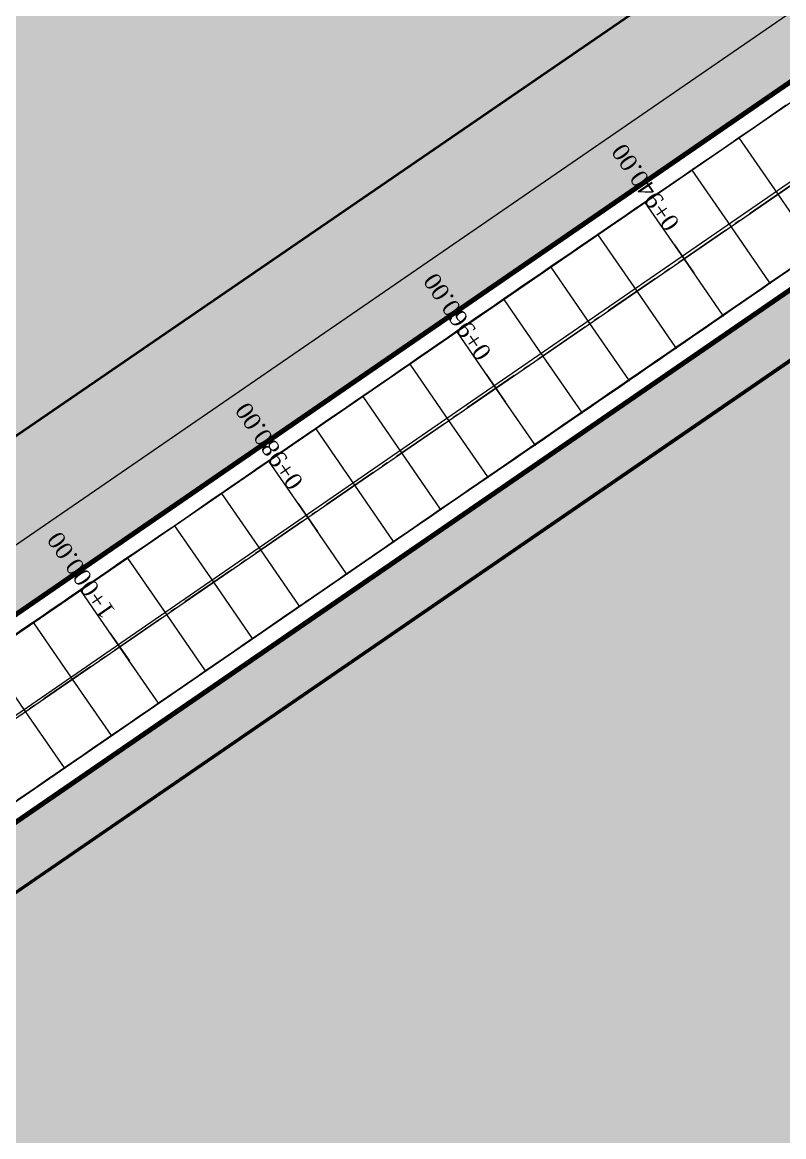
# Model space of a CAD drawing. Header units: metres. Extents: x 478603 to 489313, y 4282657 to 4289463.
# Drawn here: x 479534.6 to 479601.3, y 4287295.7 to 4287393.3 of the extents above; entities that cross this region are included whole.
import ezdxf

# ---------------------------------------------------------------- set-up
doc = ezdxf.new("R2010")
doc.units = ezdxf.units.M
for name, color, linetype, lineweight in [('ADAKENARI', 18, 'Continuous', 0), ('EKS_2', 5, 'Continuous', 0), ('EKSENLER', 3, 'Continuous', 0), ('HAT_ENERJI_NAKIL_HAT', 18, 'Continuous', 0), ('HDA_2', 30, 'Continuous', 0), ('HDO_2', 30, 'Continuous', 0), ('KALDIRIM', 11, 'Continuous', 0), ('KDA_2', 150, 'Continuous', 20), ('KDO_2', 150, 'Continuous', 20), ('KYA_2', 1, 'Continuous', 20), ('KYO_2', 1, 'Continuous', 20), ('PARSEL_ALAN', 254, 'Continuous', 0), ('PARSEL_SERA_ALAN', 9, 'Continuous', 40), ('PL_ALİNMAN', 1, 'Continuous', 0), ('PL_ENKESIT', 1, 'Continuous', 0), ('PL_KM', 4, 'Continuous', 0), ('PL_KMYAZI', 30, 'Continuous', 0), ('RAKORDMAN', 3, 'Continuous', 0), ('SEV_KYA_HDA', 3, 'Continuous', 0), ('SEV_KYO_HDO', 3, 'Continuous', 0), ('SEV_YKA_KDA', 3, 'Continuous', 0), ('SEV_YKO_KDO', 3, 'Continuous', 0), ('SNR_YAPIYAK', 18, 'Continuous', 0), ('YKA_2', 33, 'Continuous', 0), ('YKO_2', 33, 'Continuous', 0)]:
    doc.layers.add(name, color=color, linetype=linetype, lineweight=lineweight)
doc.styles.get("Standard").update_dxf_attribs({"font": 'times.ttf'})

msp = doc.modelspace()

# ---------------------------------------------------------------- hatches: boundary and pattern name
at = {"layer": 'PARSEL_ALAN'}
for points in [[(479473.063, 4287299.527), (479393.15, 4287372.9), (479402.795, 4287388.888), (479429.646, 4287416.692), (479517.092, 4287476.602), (479505.788, 4287493.101), (479604.784, 4287560.924), (479582.176, 4287593.922), (479656.556, 4287644.881), (479684.404, 4287639.533), (479689.844, 4287637.299), (479716.7, 4287619.323), (479722.073, 4287616.813), (479805.526, 4287592.426), (479811.18, 4287592.726), (479824.139, 4287598.056), (479829.77, 4287598.278), (479842.514, 4287594.175), (479847.33, 4287590.984), (479862.607, 4287573.283), (479861.754, 4287566.666)], [(479643.933, 4287398.761), (479817.893, 4287145.197), (479734.475, 4287003.693), (479687.036, 4286923.221), (479673.047, 4286922.158), (479430.429, 4287218.472), (479426.934, 4287224.913), (479426.05, 4287231.313), (479427.413, 4287242.551), (479428.4, 4287247.276), (479432.514, 4287253.457)]]:
    msp.add_hatch(color=256, dxfattribs=at).paths.add_polyline_path(points)
at = {"layer": 'PARSEL_SERA_ALAN'}
for points in [[(479657.661, 4287639.578), (479668.513, 4287623.738), (479680.887, 4287632.216), (479686.313, 4287624.297), (479690.438, 4287627.122), (479695.864, 4287619.203), (479699.989, 4287622.029), (479705.415, 4287614.109), (479709.539, 4287616.935), (479714.965, 4287609.016), (479719.09, 4287611.841), (479724.516, 4287603.922), (479728.641, 4287606.748), (479734.066, 4287598.828), (479742.316, 4287604.48), (479747.742, 4287596.561), (479751.867, 4287599.386), (479757.293, 4287591.467), (479765.542, 4287597.119), (479770.968, 4287589.199), (479779.218, 4287594.851), (479784.643, 4287586.931), (479788.768, 4287589.757), (479794.194, 4287581.838), (479802.444, 4287587.49), (479807.869, 4287579.57), (479824.369, 4287590.874), (479829.794, 4287582.954), (479838.044, 4287588.606), (479848.896, 4287572.767), (479469.414, 4287312.779), (479458.562, 4287328.618), (479454.438, 4287325.792), (479443.586, 4287341.632), (479439.461, 4287338.806), (479428.61, 4287354.645), (479424.485, 4287351.819), (479413.633, 4287367.658), (479409.508, 4287364.832), (479404.082, 4287372.752), (479416.457, 4287381.23), (479411.031, 4287389.149), (479530.65, 4287471.102), (479519.799, 4287486.941), (479618.794, 4287554.764), (479591.665, 4287594.362)], [(479636.228, 4287387.156), (479642.757, 4287391.636), (479809.646, 4287148.381), (479801.73, 4287142.95), (479804.558, 4287138.827), (479796.642, 4287133.396), (479799.471, 4287129.273), (479791.555, 4287123.842), (479794.383, 4287119.719), (479786.467, 4287114.288), (479789.296, 4287110.165), (479781.38, 4287104.734), (479784.208, 4287100.611), (479776.292, 4287095.18), (479779.121, 4287091.057), (479771.205, 4287085.626), (479774.033, 4287081.503), (479758.201, 4287070.641), (479761.03, 4287066.518), (479753.114, 4287061.087), (479755.942, 4287056.964), (479748.026, 4287051.533), (479750.855, 4287047.41), (479742.939, 4287041.979), (479745.767, 4287037.857), (479737.851, 4287032.426), (479740.68, 4287028.303), (479732.764, 4287022.872), (479735.592, 4287018.749), (479727.676, 4287013.318), (479730.505, 4287009.195), (479722.589, 4287003.764), (479725.417, 4286999.641), (479717.501, 4286994.21), (479720.33, 4286990.087), (479704.498, 4286979.225), (479707.326, 4286975.102), (479699.41, 4286969.671), (479702.239, 4286965.548), (479694.323, 4286960.117), (479697.151, 4286955.994), (479689.235, 4286950.563), (479692.064, 4286946.44), (479684.148, 4286941.009), (479686.976, 4286936.886), (479679.06, 4286931.455), (479650.774, 4286972.685), (479642.858, 4286967.254), (479577.8, 4287062.083), (479569.884, 4287056.652), (479507.654, 4287147.357), (479499.738, 4287141.926), (479434.68, 4287236.755), (479442.596, 4287242.186), (479436.939, 4287250.431)]]:
    msp.add_hatch(color=256, dxfattribs=at).paths.add_polyline_path(points)

# ---------------------------------------------------------------- linework, layer by layer
at = {"layer": 'ADAKENARI', "lineweight": 158}
for p, q in [((479861.754, 4287566.666), (479389.253, 4287241.926)), ((479432.514, 4287253.457), (479887.055, 4287565.852))]:
    msp.add_line(p, q, dxfattribs=at)
at = {"layer": 'EKS_2'}
for p in [(479600.818, 4287378.231, 925.633), (479596.697, 4287375.399, 925.293), (479592.577, 4287372.567, 924.952), (479588.456, 4287369.735, 924.612), (479584.335, 4287366.903, 924.271), (479580.215, 4287364.071, 923.93), (479576.094, 4287361.239, 923.59), (479571.974, 4287358.407, 923.249), (479567.853, 4287355.575, 922.909), (479563.732, 4287352.743, 922.568), (479559.612, 4287349.911, 922.227), (479555.491, 4287347.079, 921.887), (479551.37, 4287344.247, 921.546), (479547.25, 4287341.415, 921.206), (479543.129, 4287338.583, 920.865), (479539.009, 4287335.751, 920.524), (479534.888, 4287332.919, 920.184)]:
    msp.add_point(p, dxfattribs=at)
at = {"layer": 'EKSENLER'}
msp.add_line((479420.676, 4287254.422), (479880.565, 4287570.498), dxfattribs=at)
at = {"layer": 'HAT_ENERJI_NAKIL_HAT'}
for p, q in [((479722.87, 4287462.457, 119.215), (479573.945, 4287360.078, 119.215)), ((479573.945, 4287360.078, 119.215), (479413.294, 4287249.343, 119.215))]:
    msp.add_line(p, q, dxfattribs=at)
at = {"layer": 'HDA_2'}
msp.add_polyline3d([(479594.658, 4287381.29, 925.291), (479593.293, 4287380.352, 925.123), (479592.469, 4287379.786, 925.055), (479591.645, 4287379.219, 924.987), (479590.821, 4287378.653, 924.918), (479589.997, 4287378.087, 924.85), (479589.173, 4287377.52, 924.782), (479588.348, 4287376.954, 924.714), (479587.524, 4287376.387, 924.646), (479586.7, 4287375.821, 924.578), (479585.876, 4287375.255, 924.51), (479585.052, 4287374.688, 924.442), (479584.228, 4287374.122, 924.373), (479583.404, 4287373.555, 924.305), (479582.58, 4287372.989, 924.237), (479581.755, 4287372.423, 924.169), (479580.931, 4287371.856, 924.101), (479580.107, 4287371.29, 924.033), (479579.283, 4287370.723, 923.965), (479578.459, 4287370.157, 923.897), (479577.635, 4287369.59, 923.828), (479576.811, 4287369.024, 923.76), (479575.987, 4287368.458, 923.692), (479575.162, 4287367.891, 923.624), (479574.338, 4287367.325, 923.556), (479573.514, 4287366.758, 923.488), (479572.69, 4287366.192, 923.42), (479571.866, 4287365.626, 923.352), (479571.042, 4287365.059, 923.284), (479570.218, 4287364.493, 923.215), (479569.394, 4287363.926, 923.147), (479568.569, 4287363.36, 923.079), (479567.745, 4287362.794, 923.011), (479566.921, 4287362.227, 922.943), (479566.097, 4287361.661, 922.875), (479565.273, 4287361.094, 922.807), (479564.449, 4287360.528, 922.739), (479563.625, 4287359.962, 922.67), (479562.801, 4287359.395, 922.602), (479561.976, 4287358.829, 922.534), (479561.152, 4287358.262, 922.466), (479560.328, 4287357.696, 922.398), (479559.504, 4287357.129, 922.33), (479558.68, 4287356.563, 922.262), (479557.856, 4287355.997, 922.194), (479557.032, 4287355.43, 922.125), (479556.208, 4287354.864, 922.057), (479555.383, 4287354.297, 921.989), (479554.559, 4287353.731, 921.921), (479553.735, 4287353.165, 921.853), (479552.911, 4287352.598, 921.785), (479552.087, 4287352.032, 921.717), (479549.657, 4287350.361, 921.609)], dxfattribs=at)
for p in [(479593.293, 4287380.352, 925.123), (479589.173, 4287377.52, 924.782), (479585.052, 4287374.688, 924.442), (479580.931, 4287371.856, 924.101), (479576.811, 4287369.024, 923.76), (479572.69, 4287366.192, 923.42), (479568.569, 4287363.36, 923.079), (479564.449, 4287360.528, 922.739), (479560.328, 4287357.696, 922.398), (479556.208, 4287354.864, 922.057), (479552.087, 4287352.032, 921.717)]:
    msp.add_point(p, dxfattribs=at)
at = {"layer": 'HDO_2'}
msp.add_polyline3d([(479601.75, 4287371.579, 925.259), (479600.926, 4287371.013, 925.191), (479600.101, 4287370.446, 925.123), (479599.277, 4287369.88, 925.055), (479598.453, 4287369.313, 924.987), (479597.629, 4287368.747, 924.918), (479596.805, 4287368.181, 924.85), (479595.981, 4287367.614, 924.782), (479595.157, 4287367.048, 924.714), (479594.333, 4287366.481, 924.646), (479593.508, 4287365.915, 924.578), (479592.684, 4287365.349, 924.51), (479591.86, 4287364.782, 924.442), (479591.036, 4287364.216, 924.373), (479590.212, 4287363.649, 924.305), (479589.388, 4287363.083, 924.237), (479588.564, 4287362.517, 924.169), (479587.74, 4287361.95, 924.101), (479586.915, 4287361.384, 924.033), (479586.091, 4287360.817, 923.965), (479585.267, 4287360.251, 923.897), (479584.443, 4287359.685, 923.828), (479583.619, 4287359.118, 923.76), (479582.795, 4287358.552, 923.692), (479581.971, 4287357.985, 923.624), (479581.147, 4287357.419, 923.556), (479580.322, 4287356.852, 923.488), (479579.498, 4287356.286, 923.42), (479578.674, 4287355.72, 923.352), (479577.85, 4287355.153, 923.284), (479577.026, 4287354.587, 923.215), (479576.202, 4287354.02, 923.147), (479575.378, 4287353.454, 923.079), (479574.554, 4287352.888, 923.011), (479573.729, 4287352.321, 922.943), (479572.905, 4287351.755, 922.875), (479572.081, 4287351.188, 922.807), (479571.257, 4287350.622, 922.739), (479570.433, 4287350.056, 922.67), (479569.609, 4287349.489, 922.602), (479568.785, 4287348.923, 922.534), (479567.961, 4287348.356, 922.466), (479567.136, 4287347.79, 922.398), (479566.312, 4287347.224, 922.33), (479565.488, 4287346.657, 922.262), (479564.664, 4287346.091, 922.194), (479563.84, 4287345.524, 922.125), (479563.016, 4287344.958, 922.057), (479561.676, 4287344.037, 922.005)], dxfattribs=at)
for p in [(479600.101, 4287370.446, 925.123), (479595.981, 4287367.614, 924.782), (479591.86, 4287364.782, 924.442), (479587.74, 4287361.95, 924.101), (479583.619, 4287359.118, 923.76), (479579.498, 4287356.286, 923.42), (479575.378, 4287353.454, 923.079), (479571.257, 4287350.622, 922.739), (479567.136, 4287347.79, 922.398), (479563.016, 4287344.958, 922.057)]:
    msp.add_point(p, dxfattribs=at)
at = {"layer": 'KALDIRIM'}
for p, q in [((479863.918, 4287566.334), (479401.41, 4287248.461)), ((479434.405, 4287256.577), (479871.352, 4287556.882))]:
    msp.add_line(p, q, dxfattribs=at)
at = {"layer": 'KDA_2'}
for points in [[(479601.534, 4287386.017, 925.649), (479600.654, 4287385.41, 925.605), (479599.761, 4287384.795, 925.56), (479598.884, 4287384.19, 925.516), (479598.066, 4287383.626, 925.475), (479597.417, 4287383.179, 925.442), (479597.083, 4287382.948, 925.446), (479596.918, 4287382.834, 925.448), (479596.816, 4287382.763, 925.449), (479596.737, 4287382.708, 925.45), (479596.665, 4287382.657, 925.451)], [(479548.537, 4287349.58, 921.473), (479548.507, 4287349.559, 921.466), (479548.469, 4287349.533, 921.456), (479548.408, 4287349.491, 921.441), (479548.279, 4287349.404, 921.41), (479547.969, 4287349.195, 921.335), (479547.326, 4287348.761, 921.155), (479546.502, 4287348.206, 920.924), (479545.615, 4287347.607, 920.676), (479544.712, 4287346.998, 920.423), (479543.826, 4287346.397, 920.174), (479542.976, 4287345.818, 920.066), (479542.15, 4287345.252, 919.96), (479541.333, 4287344.692, 919.856), (479540.517, 4287344.133, 919.752), (479539.7, 4287343.573, 919.647), (479538.878, 4287343.01, 919.544), (479538.053, 4287342.445, 919.44), (479537.226, 4287341.879, 919.336), (479536.4, 4287341.314, 919.232), (479535.574, 4287340.748, 919.128), (479534.749, 4287340.183, 919.028), (479533.924, 4287339.618, 918.927)]]:
    msp.add_polyline3d(points, dxfattribs=at)
for p in [(479597.417, 4287383.179, 925.442), (479547.969, 4287349.195, 921.335), (479543.826, 4287346.397, 920.174), (479539.7, 4287343.573, 919.647), (479535.574, 4287340.748, 919.128)]:
    msp.add_point(p, dxfattribs=at)
at = {"layer": 'KDO_2'}
msp.add_polyline3d([(479559.812, 4287342.768, 921.843), (479559.703, 4287342.692, 921.721), (479559.587, 4287342.611, 921.592), (479559.449, 4287342.515, 921.439), (479559.252, 4287342.378, 921.219), (479558.892, 4287342.13, 920.82), (479558.234, 4287341.677, 920.696), (479557.415, 4287341.114, 920.541), (479556.539, 4287340.511, 920.375), (479555.649, 4287339.899, 920.206), (479554.773, 4287339.296, 920.04), (479553.928, 4287338.715, 919.924), (479553.103, 4287338.148, 919.811), (479552.286, 4287337.586, 919.699), (479551.47, 4287337.025, 919.588), (479550.653, 4287336.463, 919.476), (479549.831, 4287335.899, 919.389), (479549.007, 4287335.332, 919.302), (479548.183, 4287334.765, 919.215), (479547.357, 4287334.198, 919.128), (479546.533, 4287333.631, 919.042), (479545.708, 4287333.064, 918.945), (479544.884, 4287332.498, 918.849), (479544.06, 4287331.931, 918.753), (479543.236, 4287331.365, 918.656), (479542.412, 4287330.798, 918.56), (479541.588, 4287330.232, 918.448), (479540.764, 4287329.665, 918.336), (479539.94, 4287329.099, 918.224), (479539.116, 4287328.532, 918.112), (479538.292, 4287327.965, 918), (479537.468, 4287327.399, 917.887), (479536.644, 4287326.832, 917.774), (479535.82, 4287326.266, 917.661), (479534.996, 4287325.699, 917.547), (479534.172, 4287325.132, 917.434)], dxfattribs=at)
for p in [(479558.892, 4287342.13, 920.82), (479554.773, 4287339.296, 920.04), (479550.653, 4287336.463, 919.476), (479546.533, 4287333.631, 919.042), (479542.412, 4287330.798, 918.56), (479538.292, 4287327.965, 918)]:
    msp.add_point(p, dxfattribs=at)
at = {"layer": 'KYA_2'}
msp.add_polyline3d([(479596.665, 4287382.657, 925.451), (479596.007, 4287382.21, 925.399), (479595.348, 4287381.761, 925.346), (479594.684, 4287381.308, 925.293), (479594.006, 4287380.846, 925.239), (479593.29, 4287380.357, 925.182), (479592.504, 4287379.819, 925.136), (479591.679, 4287379.255, 925.088), (479590.842, 4287378.682, 925.04), (479590.001, 4287378.107, 924.991), (479589.163, 4287377.533, 924.942), (479588.333, 4287376.966, 924.9), (479587.507, 4287376.401, 924.857), (479586.683, 4287375.838, 924.815), (479585.86, 4287375.275, 924.772), (479585.036, 4287374.712, 924.73), (479584.211, 4287374.148, 924.685), (479583.385, 4287373.584, 924.641), (479582.559, 4287373.019, 924.596), (479581.734, 4287372.455, 924.552), (479580.908, 4287371.89, 924.507), (479580.084, 4287371.324, 924.441), (479579.259, 4287370.758, 924.374), (479578.435, 4287370.191, 924.308), (479577.611, 4287369.625, 924.241), (479576.787, 4287369.058, 924.174), (479575.964, 4287368.491, 924.094), (479575.14, 4287367.924, 924.013), (479574.317, 4287367.356, 923.933), (479573.494, 4287366.789, 923.852), (479572.67, 4287366.221, 923.771), (479571.847, 4287365.654, 923.69), (479571.023, 4287365.086, 923.608), (479570.2, 4287364.519, 923.526), (479569.376, 4287363.951, 923.445), (479568.553, 4287363.383, 923.363), (479567.731, 4287362.815, 923.269), (479566.908, 4287362.246, 923.174), (479566.086, 4287361.677, 923.08), (479565.263, 4287361.108, 922.986), (479564.44, 4287360.541, 922.891), (479563.616, 4287359.974, 922.831), (479562.791, 4287359.408, 922.771), (479561.966, 4287358.842, 922.711), (479561.142, 4287358.277, 922.651), (479560.317, 4287357.712, 922.591), (479559.494, 4287357.147, 922.534), (479558.67, 4287356.583, 922.478), (479557.846, 4287356.018, 922.421), (479557.021, 4287355.453, 922.365), (479556.193, 4287354.884, 922.308), (479555.36, 4287354.311, 922.226), (479554.525, 4287353.736, 922.144), (479553.692, 4287353.163, 922.062), (479552.87, 4287352.596, 921.982), (479552.076, 4287352.047, 921.904), (479551.337, 4287351.533, 921.814), (479550.627, 4287351.038, 921.727), (479549.927, 4287350.55, 921.642), (479549.232, 4287350.065, 921.557), (479548.537, 4287349.58, 921.473)], dxfattribs=at)
for p in [(479593.29, 4287380.357, 925.182), (479589.163, 4287377.533, 924.942), (479585.036, 4287374.712, 924.73), (479580.908, 4287371.89, 924.507), (479576.787, 4287369.058, 924.174), (479572.67, 4287366.221, 923.771), (479568.553, 4287363.383, 923.363), (479564.44, 4287360.541, 922.891), (479560.317, 4287357.712, 922.591), (479556.193, 4287354.884, 922.308), (479552.076, 4287352.047, 921.904)]:
    msp.add_point(p, dxfattribs=at)
at = {"layer": 'KYO_2'}
msp.add_polyline3d([(479601.762, 4287371.559, 925.495), (479600.939, 4287370.991, 925.447), (479600.117, 4287370.423, 925.4), (479599.295, 4287369.855, 925.36), (479598.472, 4287369.286, 925.32), (479597.65, 4287368.717, 925.279), (479596.827, 4287368.148, 925.239), (479596.004, 4287367.58, 925.199), (479595.181, 4287367.012, 925.143), (479594.358, 4287366.445, 925.087), (479593.534, 4287365.877, 925.03), (479592.711, 4287365.31, 924.974), (479591.887, 4287364.743, 924.918), (479591.064, 4287364.176, 924.859), (479590.24, 4287363.608, 924.8), (479589.416, 4287363.041, 924.74), (479588.593, 4287362.474, 924.681), (479587.769, 4287361.907, 924.622), (479586.945, 4287361.341, 924.551), (479586.121, 4287360.774, 924.481), (479585.297, 4287360.208, 924.41), (479584.472, 4287359.642, 924.339), (479583.648, 4287359.076, 924.269), (479582.823, 4287358.511, 924.185), (479581.998, 4287357.946, 924.102), (479581.173, 4287357.38, 924.018), (479580.348, 4287356.815, 923.934), (479579.523, 4287356.251, 923.851), (479578.697, 4287355.686, 923.76), (479577.872, 4287355.121, 923.668), (479577.047, 4287354.557, 923.577), (479576.221, 4287353.992, 923.486), (479575.396, 4287353.428, 923.395), (479574.57, 4287352.864, 923.3), (479573.743, 4287352.3, 923.204), (479572.917, 4287351.736, 923.109), (479572.092, 4287351.171, 923.014), (479571.267, 4287350.607, 922.918), (479570.445, 4287350.042, 922.85), (479569.623, 4287349.477, 922.782), (479568.801, 4287348.912, 922.714), (479567.977, 4287348.345, 922.645), (479567.147, 4287347.775, 922.576), (479566.306, 4287347.199, 922.484), (479565.462, 4287346.622, 922.391), (479564.621, 4287346.047, 922.298), (479563.797, 4287345.484, 922.207), (479563.019, 4287344.953, 922.121), (479562.328, 4287344.481, 922.061), (479561.682, 4287344.041, 922.005), (479561.054, 4287343.614, 921.951), (479560.432, 4287343.19, 921.897), (479559.812, 4287342.768, 921.843)], dxfattribs=at)
for p in [(479600.117, 4287370.423, 925.4), (479596.004, 4287367.58, 925.199), (479591.887, 4287364.743, 924.918), (479587.769, 4287361.907, 924.622), (479583.648, 4287359.076, 924.269), (479579.523, 4287356.251, 923.851), (479575.396, 4287353.428, 923.395), (479571.267, 4287350.607, 922.918), (479567.147, 4287347.775, 922.576), (479563.019, 4287344.953, 922.121)]:
    msp.add_point(p, dxfattribs=at)
at = {"layer": 'PARSEL_ALAN'}
for points in [[(479473.063, 4287299.527, 911.365), (479393.15, 4287372.9, 905.712), (479402.795, 4287388.888, 904.444), (479429.646, 4287416.692, 903.681), (479517.092, 4287476.602, 903.681), (479505.788, 4287493.101, 916), (479604.784, 4287560.924, 921.248), (479582.176, 4287593.922, 921.248), (479656.556, 4287644.881, 925.191), (479684.404, 4287639.533, 917.731), (479689.844, 4287637.299, 918.514), (479716.7, 4287619.323, 922.466), (479722.073, 4287616.813, 922.774), (479805.526, 4287592.426, 927.292), (479811.18, 4287592.726, 927.449), (479824.139, 4287598.056, 928.065), (479829.77, 4287598.278, 928.45), (479842.514, 4287594.175, 929.186), (479847.33, 4287590.984, 929.408), (479862.607, 4287573.283, 930.601), (479861.754, 4287566.666, 930.652), (479473.063, 4287299.527, 911.365)], [(479473.063, 4287299.527, 0), (479393.15, 4287372.9, 0), (479402.795, 4287388.888, 0), (479429.646, 4287416.692, 0), (479517.092, 4287476.602, 0), (479505.788, 4287493.101, 0), (479604.784, 4287560.924, 0), (479582.176, 4287593.922, 0), (479656.556, 4287644.881, 0), (479684.404, 4287639.533, 0), (479689.844, 4287637.299, 0), (479716.7, 4287619.323, 0), (479722.073, 4287616.813, 0), (479805.526, 4287592.426, 0), (479811.18, 4287592.726, 0), (479824.139, 4287598.056, 0), (479829.77, 4287598.278, 0), (479842.514, 4287594.175, 0), (479847.33, 4287590.984, 0), (479862.607, 4287573.283, 0), (479861.754, 4287566.666, 0), (479473.063, 4287299.527, 0)], [(479643.933, 4287398.761, 927.06), (479817.893, 4287145.197, 932.321), (479734.475, 4287003.693, 930.586), (479687.036, 4286923.221, 931.899), (479673.047, 4286922.158, 931.524), (479430.429, 4287218.472, 921.012), (479426.934, 4287224.913, 920.711), (479426.05, 4287231.313, 920.456), (479427.413, 4287242.551, 919.643), (479428.4, 4287247.276, 919.202), (479432.514, 4287253.457, 918.591), (479643.933, 4287398.761, 927.06)], [(479643.933, 4287398.761, 0), (479817.893, 4287145.197, 0), (479734.475, 4287003.693, 0), (479687.036, 4286923.221, 0), (479673.047, 4286922.158, 0), (479430.429, 4287218.472, 0), (479426.934, 4287224.913, 0), (479426.05, 4287231.313, 0), (479427.413, 4287242.551, 0), (479428.4, 4287247.276, 0), (479432.514, 4287253.457, 0), (479643.933, 4287398.761, 0)]]:
    msp.add_polyline3d(points, close=True, dxfattribs=at)
at = {"layer": 'PARSEL_SERA_ALAN'}
for points in [[(479848.896, 4287572.767, 0), (479469.414, 4287312.779, 0), (479458.562, 4287328.618, 0), (479454.438, 4287325.792, 0), (479443.586, 4287341.632, 0), (479439.461, 4287338.806, 0), (479428.61, 4287354.645, 0), (479424.485, 4287351.819, 0), (479413.633, 4287367.658, 0), (479409.508, 4287364.832, 0), (479404.082, 4287372.752, 0), (479416.457, 4287381.23, 0), (479411.031, 4287389.149, 0), (479530.65, 4287471.102, 0), (479519.799, 4287486.941, 0), (479618.794, 4287554.764, 0), (479591.665, 4287594.362, 0), (479657.661, 4287639.578, 0)], [(479848.896, 4287572.767, 0), (479469.414, 4287312.779, 0), (479458.562, 4287328.618, 0), (479454.438, 4287325.792, 0), (479443.586, 4287341.632, 0), (479439.461, 4287338.806, 0), (479428.61, 4287354.645, 0), (479424.485, 4287351.819, 0), (479413.633, 4287367.658, 0), (479409.508, 4287364.832, 0), (479404.082, 4287372.752, 0), (479416.457, 4287381.23, 0), (479411.031, 4287389.149, 0), (479530.65, 4287471.102, 0), (479519.799, 4287486.941, 0), (479618.794, 4287554.764, 0), (479591.665, 4287594.362, 0), (479657.661, 4287639.578, 0)], [(479642.858, 4286967.254, 0), (479577.8, 4287062.083, 0), (479569.884, 4287056.652, 0), (479507.654, 4287147.357, 0), (479499.738, 4287141.926, 0), (479434.68, 4287236.755, 0), (479442.596, 4287242.186, 0), (479436.939, 4287250.431, 0), (479636.228, 4287387.156, 0)], [(479642.858, 4286967.254, 0), (479577.8, 4287062.083, 0), (479569.884, 4287056.652, 0), (479507.654, 4287147.357, 0), (479499.738, 4287141.926, 0), (479434.68, 4287236.755, 0), (479442.596, 4287242.186, 0), (479436.939, 4287250.431, 0), (479636.228, 4287387.156, 0)]]:
    msp.add_polyline3d(points, dxfattribs=at)
at = {"layer": 'PL_ALİNMAN'}
for p, q in [((479602.423, 4287379.335), (479598.303, 4287376.503)), ((479597.478, 4287375.936), (479597.066, 4287375.653)), ((479596.242, 4287375.087), (479592.122, 4287372.255)), ((479591.298, 4287371.688), (479590.885, 4287371.405)), ((479590.061, 4287370.838), (479585.941, 4287368.006)), ((479585.117, 4287367.44), (479584.705, 4287367.157)), ((479583.88, 4287366.59), (479579.76, 4287363.758)), ((479577.699, 4287362.342), (479573.579, 4287359.51)), ((479578.936, 4287363.192), (479578.524, 4287362.909)), ((479572.755, 4287358.944), (479572.343, 4287358.661)), ((479571.519, 4287358.094), (479567.398, 4287355.262)), ((479566.574, 4287354.696), (479566.162, 4287354.413)), ((479565.338, 4287353.846), (479561.217, 4287351.014)), ((479559.157, 4287349.598), (479555.036, 4287346.766)), ((479560.393, 4287350.448), (479559.981, 4287350.165)), ((479554.212, 4287346.2), (479553.8, 4287345.916)), ((479552.976, 4287345.35), (479548.855, 4287342.518)), ((479548.031, 4287341.952), (479547.619, 4287341.668)), ((479546.795, 4287341.102), (479542.674, 4287338.27)), ((479541.85, 4287337.704), (479541.438, 4287337.42)), ((479540.614, 4287336.854), (479536.493, 4287334.022)), ((479535.669, 4287333.455), (479535.257, 4287333.172))]:
    msp.add_line(p, q, dxfattribs=at)
at = {"layer": 'PL_ENKESIT'}
for points in [[(479604.232, 4287373.264, 925.636), (479604.222, 4287373.278, 925.463), (479604.216, 4287373.287, 925.513), (479600.818, 4287378.231, 925.633), (479597.419, 4287383.176, 925.513), (479597.417, 4287383.179, 925.442)], [(479600.117, 4287370.423, 925.4), (479600.101, 4287370.446, 925.123), (479600.096, 4287370.455, 925.173), (479596.697, 4287375.399, 925.293), (479593.299, 4287380.344, 925.173), (479593.293, 4287380.352, 925.123), (479593.29, 4287380.357, 925.182)], [(479596.004, 4287367.58, 925.199), (479595.981, 4287367.614, 924.782), (479595.975, 4287367.622, 924.832), (479592.577, 4287372.567, 924.952), (479589.178, 4287377.512, 924.832), (479589.173, 4287377.52, 924.782), (479589.163, 4287377.533, 924.942)], [(479591.887, 4287364.743, 924.918), (479591.86, 4287364.782, 924.442), (479591.855, 4287364.79, 924.492), (479588.456, 4287369.735, 924.612), (479585.058, 4287374.68, 924.492), (479585.052, 4287374.688, 924.442), (479585.036, 4287374.712, 924.73)], [(479587.769, 4287361.907, 924.622), (479587.74, 4287361.95, 924.101), (479587.734, 4287361.958, 924.151), (479584.335, 4287366.903, 924.271), (479580.937, 4287371.848, 924.151), (479580.931, 4287371.856, 924.101), (479580.908, 4287371.89, 924.507)], [(479583.648, 4287359.076, 924.269), (479583.619, 4287359.118, 923.76), (479583.613, 4287359.126, 923.81), (479580.215, 4287364.071, 923.93), (479576.816, 4287369.016, 923.81), (479576.811, 4287369.024, 923.76), (479576.787, 4287369.058, 924.174)], [(479579.523, 4287356.251, 923.851), (479579.498, 4287356.286, 923.42), (479579.493, 4287356.294, 923.47), (479576.094, 4287361.239, 923.59), (479572.696, 4287366.184, 923.47), (479572.69, 4287366.192, 923.42), (479572.67, 4287366.221, 923.771)], [(479575.396, 4287353.428, 923.395), (479575.378, 4287353.454, 923.079), (479575.372, 4287353.462, 923.129), (479571.974, 4287358.407, 923.249), (479568.575, 4287363.352, 923.129), (479568.569, 4287363.36, 923.079), (479568.553, 4287363.383, 923.363)], [(479571.267, 4287350.607, 922.918), (479571.257, 4287350.622, 922.739), (479571.251, 4287350.63, 922.789), (479567.853, 4287355.575, 922.909), (479564.454, 4287360.52, 922.789), (479564.449, 4287360.528, 922.739), (479564.44, 4287360.541, 922.891)], [(479567.147, 4287347.775, 922.576), (479567.136, 4287347.79, 922.398), (479567.131, 4287347.798, 922.448), (479563.732, 4287352.743, 922.568), (479560.334, 4287357.688, 922.448), (479560.328, 4287357.696, 922.398), (479560.317, 4287357.712, 922.591)], [(479563.019, 4287344.953, 922.121), (479563.016, 4287344.958, 922.057), (479563.01, 4287344.966, 922.107), (479559.612, 4287349.911, 922.227), (479556.213, 4287354.856, 922.107), (479556.208, 4287354.864, 922.057), (479556.193, 4287354.884, 922.308)], [(479558.892, 4287342.13, 920.82), (479558.89, 4287342.134, 921.767), (479555.491, 4287347.079, 921.887), (479552.093, 4287352.024, 921.767), (479552.087, 4287352.032, 921.717), (479552.076, 4287352.047, 921.904)], [(479554.773, 4287339.296, 920.04), (479554.769, 4287339.302, 921.426), (479551.37, 4287344.247, 921.546), (479547.972, 4287349.192, 921.426), (479547.969, 4287349.195, 921.335)], [(479550.653, 4287336.463, 919.476), (479550.648, 4287336.47, 921.086), (479547.25, 4287341.415, 921.206), (479543.851, 4287346.359, 921.086), (479543.826, 4287346.397, 920.174)], [(479546.533, 4287333.631, 919.042), (479546.528, 4287333.638, 920.745), (479543.129, 4287338.583, 920.865), (479539.731, 4287343.527, 920.745), (479539.7, 4287343.573, 919.647)], [(479542.412, 4287330.798, 918.56), (479542.407, 4287330.806, 920.404), (479539.009, 4287335.751, 920.524), (479535.61, 4287340.695, 920.404), (479535.574, 4287340.748, 919.128)], [(479538.292, 4287327.965, 918), (479538.286, 4287327.974, 920.064), (479534.888, 4287332.919, 920.184), (479531.49, 4287337.863, 920.064), (479531.449, 4287337.923, 918.626)]]:
    msp.add_polyline3d(points, dxfattribs=at)
at = {"layer": 'PL_KM'}
for p, q in [((479591.727, 4287373.803), (479593.426, 4287371.331)), ((479575.245, 4287362.475), (479576.944, 4287360.003)), ((479558.762, 4287351.147), (479560.461, 4287348.675)), ((479542.28, 4287339.819), (479543.979, 4287337.346))]:
    msp.add_line(p, q, dxfattribs=at)
at = {"layer": 'RAKORDMAN'}
for p, q in [((479660.832, 4287426.757), (479563.408, 4287359.799, 911.365)), ((479667.604, 4287416.851), (479530.636, 4287322.715, 908.022)), ((479563.408, 4287359.799, 911.365), (479475.629, 4287299.47, 888.782))]:
    msp.add_line(p, q, dxfattribs=at)
msp.add_point((479563.408, 4287359.799, 911.365), dxfattribs=at)
at = {"layer": 'SEV_KYA_HDA'}
for p, q in [((479594.116, 4287380.921, 925.247), (479594.117, 4287380.92, 925.236)), ((479592.464, 4287379.793, 925.134), (479592.469, 4287379.786, 925.055)), ((479590.814, 4287378.663, 925.038), (479590.817, 4287378.658, 924.978)), ((479589.163, 4287377.533, 924.942), (479589.173, 4287377.52, 924.782)), ((479587.512, 4287376.405, 924.857), (479587.518, 4287376.396, 924.752)), ((479585.861, 4287375.276, 924.772), (479585.876, 4287375.255, 924.51)), ((479584.21, 4287374.148, 924.685), (479584.219, 4287374.135, 924.529)), ((479582.559, 4287373.019, 924.596), (479582.58, 4287372.989, 924.237)), ((479580.908, 4287371.89, 924.507), (479580.92, 4287371.873, 924.304)), ((479579.259, 4287370.758, 924.374), (479579.283, 4287370.723, 923.965)), ((479577.611, 4287369.625, 924.241), (479577.623, 4287369.608, 924.035)), ((479575.964, 4287368.491, 924.094), (479575.987, 4287368.458, 923.692)), ((479574.317, 4287367.356, 923.933), (479574.328, 4287367.34, 923.744)), ((479572.67, 4287366.221, 923.771), (479572.69, 4287366.192, 923.42)), ((479571.023, 4287365.086, 923.608), (479571.033, 4287365.073, 923.446)), ((479569.376, 4287363.951, 923.445), (479569.394, 4287363.926, 923.147)), ((479567.731, 4287362.815, 923.269), (479567.738, 4287362.804, 923.14)), ((479566.086, 4287361.677, 923.08), (479566.097, 4287361.661, 922.875)), ((479564.44, 4287360.541, 922.891), (479564.445, 4287360.534, 922.815)), ((479562.792, 4287359.408, 922.771), (479562.801, 4287359.395, 922.602)), ((479561.142, 4287358.277, 922.651), (479561.147, 4287358.27, 922.559)), ((479559.492, 4287357.146, 922.534), (479559.504, 4287357.129, 922.33)), ((479557.843, 4287356.016, 922.421), (479557.849, 4287356.006, 922.307)), ((479556.193, 4287354.884, 922.308), (479556.208, 4287354.864, 922.057)), ((479554.546, 4287353.751, 922.146), (479554.553, 4287353.741, 922.034)), ((479552.899, 4287352.616, 921.984), (479552.911, 4287352.598, 921.785)), ((479551.255, 4287351.476, 921.804), (479551.259, 4287351.471, 921.742))]:
    msp.add_line(p, q, dxfattribs=at)
at = {"layer": 'SEV_KYO_HDO'}
for p, q in [((479600.94, 4287370.992, 925.448), (479600.933, 4287371.002, 925.319)), ((479599.295, 4287369.855, 925.36), (479599.277, 4287369.88, 925.055)), ((479597.65, 4287368.717, 925.279), (479597.639, 4287368.732, 925.099)), ((479596.004, 4287367.58, 925.199), (479595.981, 4287367.614, 924.782)), ((479594.358, 4287366.445, 925.087), (479594.345, 4287366.463, 924.866)), ((479592.711, 4287365.31, 924.974), (479592.684, 4287365.349, 924.51)), ((479591.064, 4287364.176, 924.859), (479591.05, 4287364.196, 924.616)), ((479589.416, 4287363.041, 924.74), (479589.388, 4287363.083, 924.237)), ((479587.769, 4287361.907, 924.622), (479587.754, 4287361.929, 924.361)), ((479586.121, 4287360.774, 924.481), (479586.091, 4287360.817, 923.965)), ((479584.472, 4287359.642, 924.339), (479584.458, 4287359.663, 924.084)), ((479582.823, 4287358.511, 924.185), (479582.795, 4287358.552, 923.692)), ((479581.173, 4287357.38, 924.018), (479581.16, 4287357.4, 923.787)), ((479579.523, 4287356.251, 923.851), (479579.498, 4287356.286, 923.42)), ((479577.872, 4287355.121, 923.668), (479577.861, 4287355.137, 923.476)), ((479576.221, 4287353.992, 923.486), (479576.202, 4287354.02, 923.147)), ((479574.57, 4287352.864, 923.3), (479574.562, 4287352.876, 923.155)), ((479572.918, 4287351.736, 923.109), (479572.905, 4287351.755, 922.875)), ((479571.267, 4287350.607, 922.918), (479571.262, 4287350.615, 922.829)), ((479569.619, 4287349.475, 922.782), (479569.609, 4287349.489, 922.602)), ((479567.971, 4287348.341, 922.645), (479567.966, 4287348.349, 922.555)), ((479566.322, 4287347.21, 922.485), (479566.312, 4287347.224, 922.33)), ((479564.671, 4287346.081, 922.303), (479564.667, 4287346.086, 922.248)), ((479563.019, 4287344.953, 922.121), (479563.016, 4287344.958, 922.057))]:
    msp.add_line(p, q, dxfattribs=at)
at = {"layer": 'SEV_YKA_KDA'}
for p, q in [((479600.716, 4287385.442, 925.786), (479600.713, 4287385.445, 925.697)), ((479599.068, 4287384.309, 925.65), (479599.064, 4287384.314, 925.525)), ((479597.419, 4287383.176, 925.513), (479597.418, 4287383.178, 925.478)), ((479547.972, 4287349.192, 921.426), (479547.971, 4287349.193, 921.381)), ((479546.324, 4287348.059, 921.29), (479546.311, 4287348.077, 920.871)), ((479544.676, 4287346.926, 921.154), (479544.664, 4287346.942, 920.78)), ((479543.027, 4287345.793, 921.017), (479542.999, 4287345.834, 920.069)), ((479541.379, 4287344.66, 920.881), (479541.364, 4287344.682, 920.37)), ((479539.731, 4287343.527, 920.745), (479539.7, 4287343.573, 919.647)), ((479538.083, 4287342.395, 920.609), (479538.066, 4287342.419, 920.024)), ((479536.434, 4287341.262, 920.472), (479536.399, 4287341.313, 919.232)), ((479534.786, 4287340.129, 920.336), (479534.767, 4287340.156, 919.682))]:
    msp.add_line(p, q, dxfattribs=at)
at = {"layer": 'SEV_YKO_KDO'}
for p, q in [((479558.065, 4287341.568, 921.699), (479558.067, 4287341.565, 921.182)), ((479556.417, 4287340.435, 921.562), (479556.421, 4287340.43, 920.352)), ((479554.769, 4287339.302, 921.426), (479554.771, 4287339.299, 920.733)), ((479553.121, 4287338.169, 921.29), (479553.125, 4287338.163, 919.814)), ((479551.472, 4287337.036, 921.154), (479551.475, 4287337.033, 920.371)), ((479549.824, 4287335.904, 921.017), (479549.829, 4287335.897, 919.389)), ((479548.176, 4287334.771, 920.881), (479548.178, 4287334.767, 920.048)), ((479546.528, 4287333.638, 920.745), (479546.533, 4287333.631, 919.042)), ((479544.879, 4287332.505, 920.609), (479544.882, 4287332.501, 919.729)), ((479543.231, 4287331.372, 920.472), (479543.236, 4287331.365, 918.656)), ((479541.583, 4287330.239, 920.336), (479541.586, 4287330.236, 919.392)), ((479539.935, 4287329.107, 920.2), (479539.94, 4287329.099, 918.224)), ((479538.286, 4287327.974, 920.064), (479538.289, 4287327.97, 919.032)), ((479536.638, 4287326.841, 919.928), (479536.644, 4287326.832, 917.774)), ((479534.99, 4287325.708, 919.791), (479534.993, 4287325.704, 918.669))]:
    msp.add_line(p, q, dxfattribs=at)
at = {"layer": 'SNR_YAPIYAK'}
for p, q in [((479857.08, 4287569.522, 911.365), (479473.512, 4287305.903, 911.365)), ((479642.641, 4287391.806, 912.337), (479436.141, 4287249.884, 912.337))]:
    msp.add_line(p, q, dxfattribs=at)
at = {"layer": 'YKA_2'}
msp.add_polyline3d([(479601.54, 4287386.008, 925.854), (479600.661, 4287385.404, 925.781), (479599.769, 4287384.791, 925.708), (479598.892, 4287384.188, 925.635), (479598.073, 4287383.625, 925.567), (479597.419, 4287383.176, 925.513), (479597.072, 4287382.937, 925.485), (479596.892, 4287382.814, 925.47), (479596.778, 4287382.735, 925.46), (479596.699, 4287382.681, 925.454), (479596.665, 4287382.657, 925.451), (479596.704, 4287382.684, 925.451), (479596.772, 4287382.731, 925.451), (479596.831, 4287382.772, 925.451), (479596.832, 4287382.773, 925.451), (479596.665, 4287382.657, 925.451), (479596.184, 4287382.327, 925.411), (479595.531, 4287381.879, 925.357), (479594.814, 4287381.386, 925.298), (479594.069, 4287380.873, 925.236), (479593.299, 4287380.344, 925.173), (479592.492, 4287379.789, 925.106), (479591.668, 4287379.223, 925.038), (479590.839, 4287378.653, 924.969), (479590.008, 4287378.082, 924.901), (479589.178, 4287377.512, 924.832), (479588.352, 4287376.944, 924.764), (479587.528, 4287376.378, 924.696), (479586.704, 4287375.812, 924.628), (479585.881, 4287375.246, 924.56), (479585.058, 4287374.68, 924.492), (479584.234, 4287374.114, 924.423), (479583.41, 4287373.547, 924.355), (479582.585, 4287372.981, 924.287), (479581.761, 4287372.414, 924.219), (479580.937, 4287371.848, 924.151), (479580.113, 4287371.281, 924.083), (479579.289, 4287370.715, 924.015), (479578.465, 4287370.149, 923.947), (479577.64, 4287369.582, 923.879), (479576.816, 4287369.016, 923.81), (479575.992, 4287368.449, 923.742), (479575.168, 4287367.883, 923.674), (479574.344, 4287367.317, 923.606), (479573.52, 4287366.75, 923.538), (479572.696, 4287366.184, 923.47), (479571.872, 4287365.617, 923.402), (479571.047, 4287365.051, 923.334), (479570.223, 4287364.485, 923.265), (479569.399, 4287363.918, 923.197), (479568.575, 4287363.352, 923.129), (479567.751, 4287362.785, 923.061), (479566.927, 4287362.219, 922.993), (479566.103, 4287361.653, 922.925), (479565.279, 4287361.086, 922.857), (479564.454, 4287360.52, 922.789), (479563.63, 4287359.953, 922.72), (479562.806, 4287359.387, 922.652), (479561.982, 4287358.82, 922.584), (479561.158, 4287358.254, 922.516), (479560.334, 4287357.688, 922.448), (479559.51, 4287357.121, 922.38), (479558.686, 4287356.555, 922.312), (479557.862, 4287355.989, 922.244), (479557.038, 4287355.423, 922.176), (479556.213, 4287354.856, 922.107), (479555.387, 4287354.288, 922.039), (479554.56, 4287353.719, 921.971), (479553.733, 4287353.151, 921.902), (479552.909, 4287352.585, 921.834), (479552.093, 4287352.024, 921.767), (479551.291, 4287351.472, 921.701), (479550.504, 4287350.932, 921.635), (479549.743, 4287350.409, 921.573), (479549.05, 4287349.933, 921.515), (479548.537, 4287349.58, 921.473), (479548.356, 4287349.456, 921.473), (479548.354, 4287349.454, 921.473), (479548.414, 4287349.495, 921.473), (479548.487, 4287349.545, 921.473), (479548.537, 4287349.58, 921.473), (479548.538, 4287349.581, 921.473), (479548.501, 4287349.555, 921.47), (479548.43, 4287349.506, 921.464), (479548.29, 4287349.41, 921.452), (479547.972, 4287349.192, 921.426), (479547.328, 4287348.749, 921.373), (479546.509, 4287348.186, 921.305), (479545.629, 4287347.581, 921.232), (479544.733, 4287346.965, 921.158), (479543.851, 4287346.359, 921.086), (479543.004, 4287345.777, 921.016), (479542.18, 4287345.21, 920.947), (479541.363, 4287344.649, 920.88), (479540.548, 4287344.089, 920.812), (479539.731, 4287343.527, 920.745), (479538.91, 4287342.963, 920.677), (479538.086, 4287342.397, 920.609), (479537.26, 4287341.83, 920.541), (479536.435, 4287341.262, 920.473), (479535.61, 4287340.695, 920.404), (479534.786, 4287340.129, 920.336), (479533.962, 4287339.562, 920.268)], dxfattribs=at)
for p in [(479597.419, 4287383.176, 925.513), (479593.299, 4287380.344, 925.173), (479589.178, 4287377.512, 924.832), (479585.058, 4287374.68, 924.492), (479580.937, 4287371.848, 924.151), (479576.816, 4287369.016, 923.81), (479572.696, 4287366.184, 923.47), (479568.575, 4287363.352, 923.129), (479564.454, 4287360.52, 922.789), (479560.334, 4287357.688, 922.448), (479556.213, 4287354.856, 922.107), (479552.093, 4287352.024, 921.767), (479547.972, 4287349.192, 921.426), (479543.851, 4287346.359, 921.086), (479539.731, 4287343.527, 920.745), (479535.61, 4287340.695, 920.404)]:
    msp.add_point(p, dxfattribs=at)
at = {"layer": 'YKO_2'}
msp.add_polyline3d([(479601.745, 4287371.588, 925.309), (479600.92, 4287371.021, 925.241), (479600.096, 4287370.455, 925.173), (479599.271, 4287369.888, 925.105), (479598.447, 4287369.322, 925.037), (479597.623, 4287368.755, 924.968), (479596.799, 4287368.189, 924.9), (479595.975, 4287367.622, 924.832), (479595.151, 4287367.056, 924.764), (479594.327, 4287366.49, 924.696), (479593.503, 4287365.923, 924.628), (479592.679, 4287365.357, 924.56), (479591.855, 4287364.79, 924.492), (479591.03, 4287364.224, 924.423), (479590.206, 4287363.658, 924.355), (479589.382, 4287363.091, 924.287), (479588.558, 4287362.525, 924.219), (479587.734, 4287361.958, 924.151), (479586.91, 4287361.392, 924.083), (479586.086, 4287360.826, 924.015), (479585.262, 4287360.259, 923.947), (479584.437, 4287359.693, 923.879), (479583.613, 4287359.126, 923.81), (479582.789, 4287358.56, 923.742), (479581.965, 4287357.994, 923.674), (479581.141, 4287357.427, 923.606), (479580.317, 4287356.861, 923.538), (479579.493, 4287356.294, 923.47), (479578.669, 4287355.728, 923.402), (479577.844, 4287355.162, 923.334), (479577.02, 4287354.595, 923.265), (479576.196, 4287354.029, 923.197), (479575.372, 4287353.462, 923.129), (479574.548, 4287352.896, 923.061), (479573.723, 4287352.329, 922.993), (479572.899, 4287351.763, 922.925), (479572.075, 4287351.196, 922.857), (479571.251, 4287350.63, 922.789), (479570.428, 4287350.065, 922.721), (479569.606, 4287349.499, 922.653), (479568.782, 4287348.933, 922.585), (479567.958, 4287348.367, 922.516), (479567.131, 4287347.798, 922.448), (479566.297, 4287347.225, 922.379), (479565.462, 4287346.651, 922.31), (479564.629, 4287346.079, 922.241), (479563.806, 4287345.513, 922.173), (479563.01, 4287344.966, 922.107), (479562.266, 4287344.455, 922.046), (479561.557, 4287343.967, 921.987), (479560.879, 4287343.501, 921.931), (479560.264, 4287343.079, 921.88), (479559.812, 4287342.768, 921.843), (479559.659, 4287342.663, 921.843), (479559.666, 4287342.668, 921.843), (479559.726, 4287342.709, 921.843), (479559.79, 4287342.753, 921.843), (479559.812, 4287342.768, 921.843), (479559.751, 4287342.726, 921.838), (479559.636, 4287342.647, 921.828), (479559.482, 4287342.541, 921.816), (479559.265, 4287342.392, 921.798), (479558.89, 4287342.134, 921.767), (479558.225, 4287341.677, 921.712), (479557.405, 4287341.114, 921.644), (479556.531, 4287340.513, 921.572), (479555.644, 4287339.903, 921.498), (479554.769, 4287339.302, 921.426), (479553.925, 4287338.722, 921.356), (479553.1, 4287338.155, 921.288), (479552.282, 4287337.593, 921.221), (479551.466, 4287337.032, 921.153), (479550.648, 4287336.47, 921.086), (479549.827, 4287335.905, 921.018), (479549.003, 4287335.339, 920.95), (479548.178, 4287334.772, 920.881), (479547.353, 4287334.205, 920.813), (479546.528, 4287333.638, 920.745), (479545.703, 4287333.071, 920.677), (479544.879, 4287332.505, 920.609), (479544.055, 4287331.939, 920.541), (479543.231, 4287331.372, 920.472), (479542.407, 4287330.806, 920.404), (479541.583, 4287330.24, 920.336), (479540.759, 4287329.673, 920.268), (479539.935, 4287329.107, 920.2), (479539.111, 4287328.54, 920.132), (479538.286, 4287327.974, 920.064), (479537.462, 4287327.407, 919.996), (479536.638, 4287326.841, 919.928), (479535.814, 4287326.275, 919.859), (479534.99, 4287325.708, 919.791), (479534.166, 4287325.142, 919.723)], dxfattribs=at)
for p in [(479600.096, 4287370.455, 925.173), (479595.975, 4287367.622, 924.832), (479591.855, 4287364.79, 924.492), (479587.734, 4287361.958, 924.151), (479583.613, 4287359.126, 923.81), (479579.493, 4287356.294, 923.47), (479575.372, 4287353.462, 923.129), (479571.251, 4287350.63, 922.789), (479567.131, 4287347.798, 922.448), (479563.01, 4287344.966, 922.107), (479558.89, 4287342.134, 921.767), (479554.769, 4287339.302, 921.426), (479550.648, 4287336.47, 921.086), (479546.528, 4287333.638, 920.745), (479542.407, 4287330.806, 920.404), (479538.286, 4287327.974, 920.064)]:
    msp.add_point(p, dxfattribs=at)

# ---------------------------------------------------------------- texts
at = {"layer": 'PL_KMYAZI'}
for s, p in [('0+940.00', (479592.255, 4287375.683)), ('0+960.00', (479575.773, 4287364.355)), ('0+980.00', (479559.29, 4287353.027)), ('1+000.00', (479542.808, 4287341.699))]:
    msp.add_text(s, height=1.5, rotation=484.50023, dxfattribs=at).set_placement(p)

doc.saveas('drawing.dxf')
